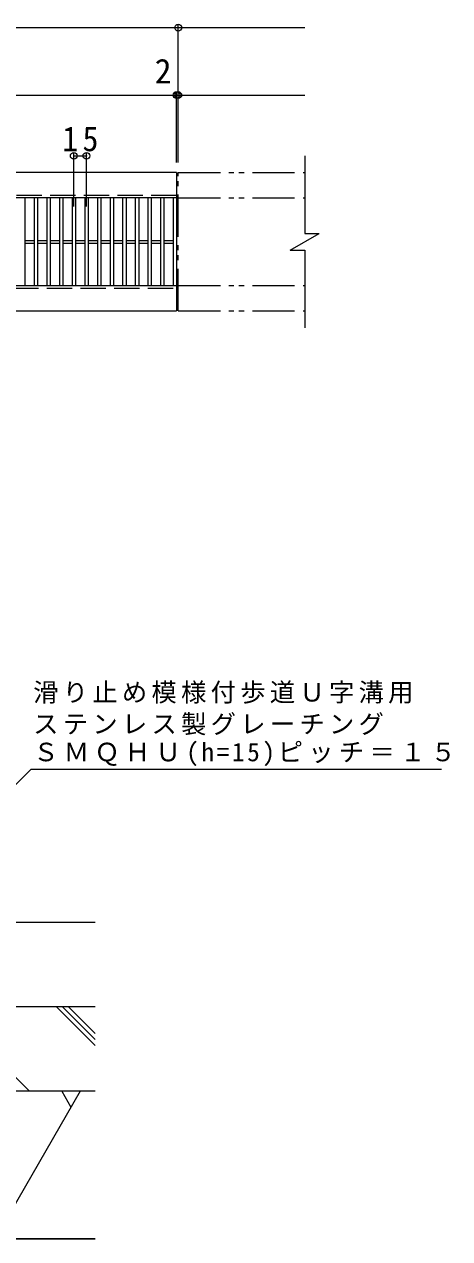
# Model space of a CAD drawing. Units: millimetres at full size, sheet at 1:10, with parts at other scales. Extents: x -1688 to 1594, y -1375 to 941.
# Drawn here: x -705 to -201, y -530 to 911 of the extents above; entities that cross this region are included whole.
import ezdxf
from ezdxf.enums import TextEntityAlignment as Align

# ---------------------------------------------------------------- set-up
doc = ezdxf.new("R2010")
doc.units = ezdxf.units.MM
doc.header["$LTSCALE"] = 10
doc.header["$PDMODE"] = 32
doc.header["$PDSIZE"] = 8
doc.linetypes.add('DASHED3', pattern=[4, 3, -1])
doc.linetypes.add('DOUBLE_CHAIN1', pattern=[8.8, 5, -1, 0.6, -0.6, 0.6, -1])
for name, color, linetype, lineweight in [('A-0', 6, 'Continuous', 9), ('C-1', 2, 'Continuous', 9), ('C-2', 3, 'Continuous', 9), ('C-4', 7, 'Continuous', 9)]:
    doc.layers.add(name, color=color, linetype=linetype, lineweight=lineweight)
doc.styles.add('ＭＳ ゴシック', font='')
doc.styles.get('ＭＳ ゴシック').set_extended_font_data('MS Gothic')

msp = doc.modelspace()

# ---------------------------------------------------------------- linework, layer by layer
at = {"layer": 'A-0', "color": 7}
for p, q in [((-871.79, -147.19), (-697.32, 27.28)), ((-697.32, 27.28), (-210.44, 27.28))]:
    msp.add_line(p, q, dxfattribs=at)
at = {"layer": 'A-0', "lineweight": 5}
for p, q in [((-621.5, -154.69), (-871.79, -154.69)), ((-621.5, -254.69), (-809.29, -254.69)), ((-699.13, -354.69), (-799.13, -254.69)), ((-621.5, -300.51), (-667.32, -254.69)), ((-621.5, -293.44), (-660.25, -254.69)), ((-621.5, -286.37), (-653.18, -254.69)), ((-621.5, -354.69), (-809.29, -354.69)), ((-639.07, -354.69), (-740.11, -529.69)), ((-661.14, -354.69), (-650.1, -373.8)), ((-621.5, -529.69), (-1422.07, -529.69)), ((-846.79, -529.69), (-621.5, -529.69))]:
    msp.add_line(p, q, dxfattribs=at)
at = {"layer": 'C-1'}
for p, q in [((-524.79, 734.89), (-1518.79, 734.89)), ((-524.79, 734.89), (-524.79, 704.89)), ((-524.79, 704.89), (-1518.79, 704.89)), ((-390.11, 642.89), (-355.47, 662.89)), ((-1518.79, 600.89), (-524.79, 600.89)), ((-524.79, 600.89), (-524.79, 570.89)), ((-1518.79, 570.89), (-524.79, 570.89))]:
    msp.add_line(p, q, dxfattribs=at)
at = {"layer": 'C-1', "linetype": 'DOUBLE_CHAIN1'}
for p, q in [((-522.79, 734.89), (-372.79, 734.89)), ((-522.79, 570.89), (-522.79, 734.89)), ((-522.79, 704.89), (-372.79, 704.89)), ((-522.79, 600.89), (-372.79, 600.89)), ((-522.79, 570.89), (-372.79, 570.89))]:
    msp.add_line(p, q, dxfattribs=at)
at = {"layer": 'C-1', "linetype": 'DASHED3'}
for p, q in [((-524.79, 707.89), (-1518.79, 707.89)), ((-1518.79, 597.89), (-524.79, 597.89))]:
    msp.add_line(p, q, dxfattribs=at)
at = {"layer": 'C-1'}
for points in [[(-372.79, 754.89), (-372.79, 662.89), (-355.47, 662.89)], [(-390.11, 642.89), (-372.79, 642.89), (-372.79, 550.89)]]:
    msp.add_lwpolyline(points, dxfattribs=at)
at = {"layer": 'C-2'}
for p, q in [((-704.79, 704.89), (-704.79, 600.89)), ((-693.79, 704.89), (-693.79, 600.89)), ((-689.79, 704.89), (-689.79, 600.89)), ((-678.79, 704.89), (-678.79, 600.89)), ((-674.79, 704.89), (-674.79, 600.89)), ((-663.79, 704.89), (-663.79, 600.89)), ((-659.79, 704.89), (-659.79, 600.89)), ((-648.79, 704.89), (-648.79, 600.89)), ((-644.79, 704.89), (-644.79, 600.89)), ((-633.79, 704.89), (-633.79, 600.89)), ((-629.79, 704.89), (-629.79, 600.89)), ((-618.79, 704.89), (-618.79, 600.89)), ((-614.79, 704.89), (-614.79, 600.89)), ((-603.79, 704.89), (-603.79, 600.89)), ((-599.79, 704.89), (-599.79, 600.89)), ((-588.79, 704.89), (-588.79, 600.89)), ((-584.79, 704.89), (-584.79, 600.89)), ((-573.79, 704.89), (-573.79, 600.89)), ((-569.79, 704.89), (-569.79, 600.89)), ((-558.79, 704.89), (-558.79, 600.89)), ((-554.79, 704.89), (-554.79, 600.89)), ((-543.79, 704.89), (-543.79, 600.89)), ((-539.79, 704.89), (-539.79, 600.89)), ((-528.79, 704.89), (-528.79, 600.89)), ((-524.79, 704.89), (-524.79, 600.89)), ((-704.79, 654.39), (-693.79, 654.39)), ((-704.79, 651.39), (-693.79, 651.39)), ((-689.79, 654.39), (-678.79, 654.39)), ((-689.79, 651.39), (-678.79, 651.39)), ((-674.79, 654.39), (-663.79, 654.39)), ((-674.79, 651.39), (-663.79, 651.39)), ((-659.79, 654.39), (-648.79, 654.39)), ((-659.79, 651.39), (-648.79, 651.39)), ((-644.79, 654.39), (-633.79, 654.39)), ((-644.79, 651.39), (-633.79, 651.39)), ((-629.79, 654.39), (-618.79, 654.39)), ((-629.79, 651.39), (-618.79, 651.39)), ((-614.79, 654.39), (-603.79, 654.39)), ((-614.79, 651.39), (-603.79, 651.39)), ((-599.79, 654.39), (-588.79, 654.39)), ((-599.79, 651.39), (-588.79, 651.39)), ((-584.79, 654.39), (-573.79, 654.39)), ((-584.79, 651.39), (-573.79, 651.39)), ((-569.79, 654.39), (-558.79, 654.39)), ((-569.79, 651.39), (-558.79, 651.39)), ((-554.79, 654.39), (-543.79, 654.39)), ((-554.79, 651.39), (-543.79, 651.39)), ((-539.79, 654.39), (-528.79, 654.39)), ((-539.79, 651.39), (-528.79, 651.39))]:
    msp.add_line(p, q, dxfattribs=at)
at = {"layer": 'C-4'}
for p, q in [((-522.79, 746.89), (-522.79, 909.89)), ((-1670.79, 906.89), (-372.79, 906.89)), ((-1670.79, 826.89), (-372.79, 826.89)), ((-524.79, 746.89), (-524.79, 829.89)), ((-646.79, 694.89), (-646.79, 757.89)), ((-646.79, 754.89), (-631.79, 754.89)), ((-631.79, 694.89), (-631.79, 757.89))]:
    msp.add_line(p, q, dxfattribs=at)
for p in [(-522.79, 906.89), (-524.79, 826.89), (-522.79, 826.89), (-646.79, 754.89), (-631.79, 754.89)]:
    msp.add_point(p, dxfattribs=at)

# ---------------------------------------------------------------- texts
at = {"layer": 'A-0', "color": 7, "char_height": 21.99, "attachment_point": 7, "style": 'ＭＳ ゴシック'}
for s, insert in [('\\T1.17;滑り止め模様付歩道Ｕ字溝用', (-694.92, 104.9)), ('\\T1.17;ステンレス製グレーチング', (-694.91, 67.43)), ('\\T1.21;ＳＭＱＨＵ(h=15)ピッチ＝１５', (-694.91, 30.8))]:
    msp.add_mtext(s, dxfattribs=dict(at, insert=insert))
at = {"layer": 'C-4', "color": 2, "style": 'ＭＳ ゴシック'}
msp.add_text('2', height=29.33, dxfattribs=at).set_placement((-550.75, 831.89), align=Align.BOTTOM_LEFT)
at = {"layer": 'C-4', "color": 2, "insert": (-660.54, 759.89), "char_height": 29.33, "attachment_point": 7, "style": 'ＭＳ ゴシック'}
msp.add_mtext('\\T1.27;\\W0.95;15', dxfattribs=at)

doc.saveas('drawing.dxf')
